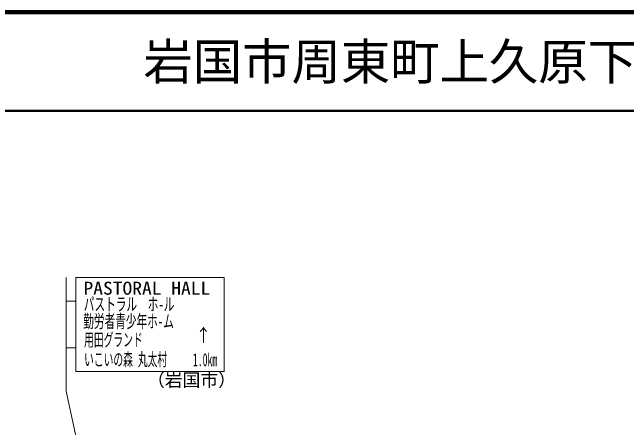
# Model space of a CAD drawing. Units: millimetres, scale not verified. Extents: x 40000 to 680000, y 20000 to 380000.
# Drawn here: x 391737 to 453979, y 337906 to 380000 of the extents above; entities that cross this region are included whole.
import ezdxf
from ezdxf.enums import TextEntityAlignment as Align

# ---------------------------------------------------------------- set-up
doc = ezdxf.new("R2010")
doc.units = ezdxf.units.MM
doc.header["$LTSCALE"] = 1000
doc.layers.add('M-BGD-HTXT', color=7, linetype='Continuous')
for name, color, linetype, lineweight in [('M-STR-STRC', 7, 'Continuous', 13), ('M-TTL', 2, 'Continuous', 140), ('M-TTL-LINE', 7, 'Continuous', 50), ('M-TTL-TXT', 7, 'Continuous', 50)]:
    doc.layers.add(name, color=color, linetype=linetype, lineweight=lineweight)
doc.styles.add('@ＭＳ ゴシック', font='')
doc.styles.add('ＭＳ ゴシック', font='')
doc.styles.get('@ＭＳ ゴシック').set_extended_font_data('@MS Gothic')
doc.styles.get('ＭＳ ゴシック').set_extended_font_data('MS Gothic')

msp = doc.modelspace()

# ---------------------------------------------------------------- linework, layer by layer
at = {"layer": 'M-STR-STRC'}
for p, q in [((397186, 353110), (397186, 341610)), ((398186, 353110), (413186, 353110)), ((398186, 353110), (398186, 343610)), ((413186, 353110), (413186, 343610)), ((397186, 350735), (398186, 350735)), ((397186, 345985), (398186, 345985)), ((413186, 343610), (398186, 343610)), ((403395, 312899), (397186, 341610))]:
    msp.add_line(p, q, dxfattribs=at)
at = {"layer": 'M-TTL'}
msp.add_line((680000, 380000), (40000, 380000), dxfattribs=at)
at = {"layer": 'M-TTL-LINE'}
msp.add_line((40000, 370000), (680000, 370000), dxfattribs=at)

# ---------------------------------------------------------------- texts
at = {"layer": 'M-BGD-HTXT', "style": '@ＭＳ ゴシック'}
msp.add_text('市道上久原\u3000号線', height=1833, rotation=284.8, dxfattribs=at).set_placement((386089, 343289), align=Align.MIDDLE_LEFT)
at = {"layer": 'M-STR-STRC', "style": 'ＭＳ ゴシック'}
for s, width, p in [('PASTORAL HALL', 1.1, (398950, 350986)), ('パストラル\u3000ホ-ル', 0.6, (398979, 349370)), ('勤労者青少年ホ-ム', 0.6, (398922, 347639)), ('↑', 0.9, (410291, 346240)), ('用田グランド', 0.55, (399008, 345763)), ('いこいの森 丸太村', 0.55, (399008, 343772)), ('1.0km', 0.55, (410032, 343743))]:
    msp.add_text(s, height=1320, dxfattribs=dict(at, width=width)).set_placement(p, align=Align.BOTTOM_LEFT)
msp.add_text('（岩国市）', height=1320, dxfattribs=at).set_placement((405390, 341681), align=Align.BOTTOM_LEFT)
at = {"layer": 'M-TTL-TXT', "style": 'ＭＳ ゴシック'}
msp.add_text('岩国市周東町上久原下久宗 久田', height=3666, dxfattribs=at).set_placement((405024, 375000), align=Align.MIDDLE_LEFT)

doc.saveas('drawing.dxf')
